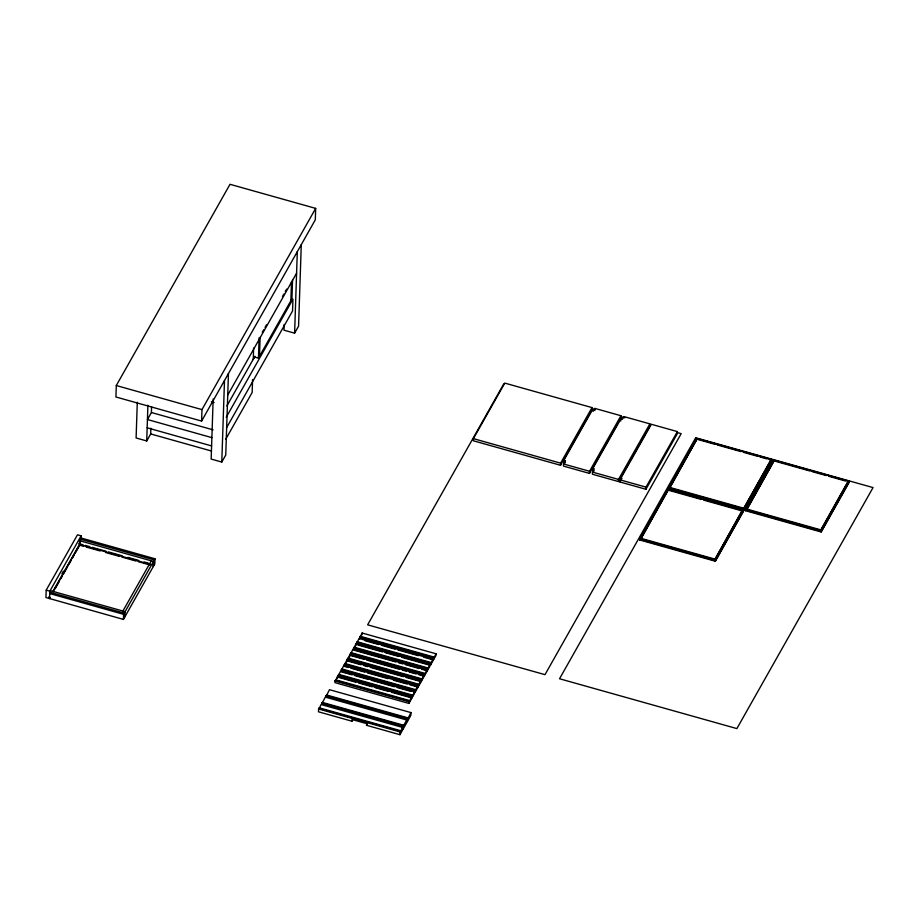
<?xml version="1.0" encoding="UTF-8"?>
<svg xmlns="http://www.w3.org/2000/svg" width="919" height="919" viewBox="0 0 919 919"><rect width="100%" height="100%" fill="white"/><g stroke="black" fill="none" stroke-linecap="round" stroke-linejoin="round"><path stroke-width="1.38" d="M80.987 539.464L81.102 535.834L77.472 534.812L46.191 590.159L45.95 597.534L123.422 619.417L154.806 563.875L154.978 558.775L81.09 538.006L79.574 540.671L79.448 544.462L150.613 564.461M81.102 535.834L49.833 591.181L49.534 598.648L50.2 597.465M79.413 545.771L79.425 545.139L83.572 546.3M116.299 385.532L115.92 396.985L201.594 421.063L315.297 219.836L315.676 208.383L230.003 184.305L116.299 385.532L201.973 409.61L201.594 421.063M123.422 619.417L123.594 614.317L154.978 558.775M124.099 618.234L124.26 613.134L50.373 592.364M124.927 616.752L125.099 611.652L51.211 590.883L49.695 593.548L123.594 614.317M137.299 402.223L136.104 437.972L146.73 440.959L150.693 433.94L150.877 428.22M146.73 440.959L147.913 405.21M211.875 437.639L147.442 419.535L151.405 412.516L151.589 406.772M153.301 566.541L153.473 561.44L79.574 540.671M154.139 565.059L154.312 559.958L80.412 539.189L80.286 543.014L53.107 591.089M213.162 399.007L211.163 459.063L221.789 462.05L225.752 455.031L228.452 373.516M221.789 462.05L224.489 380.535M252.587 379.57L252.162 392.47L225.695 439.305M253.253 359.501L253.633 348.025M254.333 358.134L254.368 357.009L258.446 358.146L291.932 298.882L292.552 279.95M258.446 358.146L259.112 337.859M259.491 356.296L260.123 337.353M284.178 324.464L283.994 330.185L294.608 333.172L298.572 326.153L301.271 244.638M290.875 300.743L291.507 281.8M294.608 333.172L297.308 251.657M318.594 708.974L400.339 731.984L400.673 731.398L318.904 708.423L318.594 708.974L318.491 711.8L351.954 721.208L352.793 719.726A1.562 1.068 1.9 0 1 353.804 719.095M318.904 708.423L318.882 709.1L321.099 704.528L402.556 727.411L402.465 730.249L399.949 734.695L366.497 725.298L367.393 722.116M403.74 725.964L321.972 702.978L321.949 703.667L325.292 697.107L406.749 720.002L406.657 722.839L403.027 729.261L403.119 726.424L406.749 720.002M326.165 695.568L326.142 696.246L329.484 689.698L410.942 712.593L410.839 715.419L407.209 721.852L407.622 718.463L407.599 719.14L325.854 696.12L326.165 695.568L407.933 718.543L407.599 719.14M335.343 680.393L334.976 682.645L408.863 703.414L411.379 698.968L411.436 697.268L337.537 676.499L335.32 681.071L335.343 680.393L409.541 701.243L408.863 703.414M337.48 678.199L337.537 676.499M355.825 682.208L338.043 677.211L338.1 675.511L338.41 674.96L412.62 695.809L411.93 697.981L391.414 692.214M338.41 674.96L338.387 675.637L340.616 671.065L414.503 691.835L414.446 693.535L411.93 697.981M415.687 690.376L341.477 669.526L341.454 670.204L343.683 665.632L417.571 686.39L417.525 688.09L415.009 692.547L415.066 690.847L417.571 686.39M348.29 667.493L344.188 666.344L344.556 664.081L418.765 684.942L418.421 685.528L344.246 664.644M344.556 664.081L344.533 664.77L346.75 660.187L420.649 680.956L420.592 682.656L418.076 687.102L409.863 684.793M346.693 661.887L346.75 660.187M406.095 677.441L421.155 681.668L421.832 679.497L347.623 658.647L347.313 659.199L347.256 660.899L360.937 664.747M347.623 658.647L347.6 659.325L349.829 654.753L423.716 675.522L423.659 677.223L421.155 681.668M418.742 674.695L424.222 676.235L424.9 674.064L350.702 653.214L350.38 653.765L350.323 655.465L364.016 659.314M350.702 653.214L350.679 653.891L352.896 649.319L426.795 670.089L426.738 671.789L424.222 676.235M418.065 666.528L427.634 669.227L427.978 668.63L353.769 647.78L353.401 650.032L355.285 646.7M353.769 647.78L353.746 648.458L355.963 643.886L429.862 664.655L429.805 666.355L427.289 670.801L421.821 669.262M351.954 721.208L352.011 719.508L366.555 723.598M355.917 645.586L355.963 643.886M356.469 644.598L356.836 642.347L431.045 663.196L430.368 665.356L401.626 657.292M356.836 642.347L356.813 643.024L359.042 638.452L432.929 659.21L432.872 660.91L430.368 665.356M359.547 639.164L359.915 636.901L433.802 657.671L433.779 658.349L436.008 653.777L362.109 633.007L359.892 637.591L359.915 636.901M362.052 634.707L362.109 633.007M399.949 734.695L400.362 731.306L400.339 731.984M400.673 731.398L402.556 727.411M407.933 718.543L410.942 712.593M409.541 701.243L411.436 697.268M412.62 695.809L414.503 691.835M418.076 687.102L418.444 684.85L418.421 685.528M418.765 684.942L420.649 680.956M421.832 679.497L423.716 675.522M424.9 674.064L426.795 670.089M427.289 670.801L427.657 668.538L427.634 669.227M427.978 668.63L429.862 664.655M431.045 663.196L432.929 659.21M423.854 657.234L433.435 659.922L433.802 657.671M436.008 653.777L435.951 655.477L433.435 659.922M473.4 438.639L473.331 440.764L560.544 465.278L591.928 409.736L591.997 407.599L504.784 383.097L473.4 438.639L560.613 463.153L560.544 465.278M563.91 460.293L565.369 460.706L563.519 463.969L563.45 466.094L589.493 473.411L620.876 417.869L620.945 415.733L594.915 408.415L593.341 411.184L591.893 410.782L563.91 460.293L563.841 462.429M565.3 462.831L565.369 460.706M589.493 473.411L589.561 471.286L620.945 415.733M592.858 468.426L594.317 468.839L592.468 472.102L592.399 474.227L618.441 481.545L649.825 426.002L649.894 423.866L623.852 416.56L622.289 419.317L620.842 418.915L592.858 468.426L592.789 470.562L594.237 470.965M594.834 410.552L594.915 408.415M618.441 481.545L618.51 479.419L649.894 423.866M620.762 421.04L620.842 418.915M619.888 481.958L619.957 479.821L651.353 424.279L677.383 431.597L677.314 433.734L645.931 489.276L619.888 481.958L621.979 478.259M639.635 539.958L667.86 489.367L743.505 510.631L743.482 511.309L715.281 561.222L639.635 539.958L667.86 489.367M640.865 538.936L668.423 489.574L640.865 538.936L714.821 559.717L742.311 510.344L714.764 559.694M645.931 489.276L646 487.139L677.383 431.597M668.4 489.057L696.625 438.466L772.259 459.73L772.236 460.408L744.034 510.321L668.4 489.057L695.901 440.396M669.629 488.035L697.188 438.673L771.075 459.443L771.052 460.074L743.528 508.804L669.629 488.035L697.188 438.673M696.625 438.466L696.602 439.144L714.948 444.302M715.281 561.222L743.505 510.631M743.528 508.804L771.075 459.443M744.034 510.321L772.259 459.73M745.493 510.723L773.718 460.132L849.351 481.395L849.34 482.073L821.126 531.986L745.493 510.723L772.994 462.062M746.722 509.7L774.28 460.339L848.168 481.108L848.145 481.74L820.621 530.458L746.722 509.7L774.28 460.339M773.695 460.81L773.718 460.132M820.621 530.458L848.168 481.108M821.126 531.986L849.351 481.395M61.964 573.628L63.354 571.17M53.084 591.767L79.493 545.036M55.151 588.711L59.344 581.29M60.711 578.878L62.113 576.397M63.491 573.95L67.661 566.575M69.028 564.151L71.131 560.429M72.486 558.017L73.911 555.501M75.301 553.043L79.471 545.668M201.973 409.61L315.676 208.383M262.26 332.299L263.65 329.829M265.051 327.359L266.441 324.889M282.489 296.504L283.879 294.034M285.269 291.564L286.671 289.094M227.74 395.055L296.596 273.196M226.867 405.968L254.977 356.227M226.2 417.306L292.943 299.169L292.552 310.967L226.511 427.852M122.916 611.032L151.29 560.831M124.973 615.431L124.616 616.706L124.95 616.121M153.347 565.231L153.68 564.634L153.324 565.909M321.972 702.978L321.661 703.529L403.119 726.424M341.477 669.526L341.167 670.077L415.066 690.847M338.043 677.211L339.295 674.983M344.188 666.344L346.072 663.001M347.887 659.796L349.771 656.453M503.819 383.832L367.634 624.828L544.99 674.661L681.163 433.665L677.039 432.504M366.497 725.298L367.336 723.816M560.613 463.153L591.997 407.599M591.802 408.553L594.547 409.323M620.67 416.663L624.794 417.823M717.234 444.945L740.955 451.608M743.356 452.286L757.371 456.226M759.864 456.927L766.951 458.914M769.49 459.626L772.236 460.408M775.625 461.361L809.834 470.965M812.201 471.631L826.25 475.582M828.708 476.272L845.411 480.97M669.652 487.403L743.54 508.161M746.745 509.069L820.633 529.826M668.423 488.38L744.057 509.631M745.516 510.045L821.149 531.297M667.837 490.045L701.243 499.442M703.598 500.097L742.299 510.975M563.519 463.969L589.561 471.286M592.468 472.102L618.51 479.419M619.957 479.821L646 487.139M211.393 401.798L214.15 402.568M640.888 538.304L714.787 559.062M639.658 539.281L715.304 560.533M151.405 412.516L213.105 429.851M147.166 427.806L211.6 445.91M150.532 433.894L211.152 450.93M78.919 543.623L82.997 544.772M85.26 545.404L89.798 546.679M92.107 547.333L106.122 551.274M108.522 551.94L122.204 555.788M127.89 557.385L138.769 560.441M144.099 561.946L148.292 563.117M86.271 547.069L100.114 550.952M105.628 552.503L119.424 556.386M121.848 557.063L135.966 561.027M138.275 561.681L149.763 564.909M360.248 636.316L434.136 657.074M359.593 637.464L433.492 658.222M365.015 640.704L378.697 644.541M381.431 645.31L395.124 649.159M397.858 649.928L418.386 655.695M357.169 641.749L431.068 662.519M356.526 642.898L430.425 663.656M357.836 644.977L382.465 651.904M385.21 652.674L398.892 656.522M354.102 647.183L428.001 667.952M353.459 648.332L427.346 669.101M359.214 649.997L372.907 653.846M385.222 657.303L392.057 659.222M394.802 659.991L398.903 661.152M401.637 661.921L408.484 663.84M411.218 664.609L415.319 665.758M354.768 650.422L395.825 661.956M398.559 662.725L402.66 663.874M405.394 664.644L419.087 668.492M351.035 652.616L424.923 673.386M350.38 653.765L424.279 674.535M366.75 660.083L399.593 669.308M402.327 670.077L406.428 671.238M409.173 672.007L416.008 673.926M347.956 658.061L421.855 678.819M347.313 659.199L421.201 679.968M363.671 665.517L367.784 666.677M370.518 667.447L403.361 676.671M344.889 663.495L418.777 684.253M351.024 668.262L364.705 672.111M367.451 672.88L387.979 678.647M393.447 680.186L407.128 684.035M341.822 668.929L415.71 689.698M341.11 671.778L352.057 674.856M354.791 675.626L368.485 679.463M371.219 680.232L394.481 686.769M397.215 687.538L410.896 691.387M46.191 590.159L49.833 591.181M338.743 674.362L412.642 695.132M338.1 675.511L411.988 696.28M358.571 682.978L372.252 686.826M374.986 687.596L388.668 691.444M49.626 597.235L48.753 596.994L49.603 597.924M335.676 679.796L409.564 700.565M335.021 680.945L408.921 701.714M326.498 694.971L407.956 717.865M322.305 702.392L403.763 725.275M319.238 707.825L400.695 730.72M695.706 437.754L559.533 678.75L736.877 728.595L873.05 487.587L695.706 437.754"/></g></svg>
